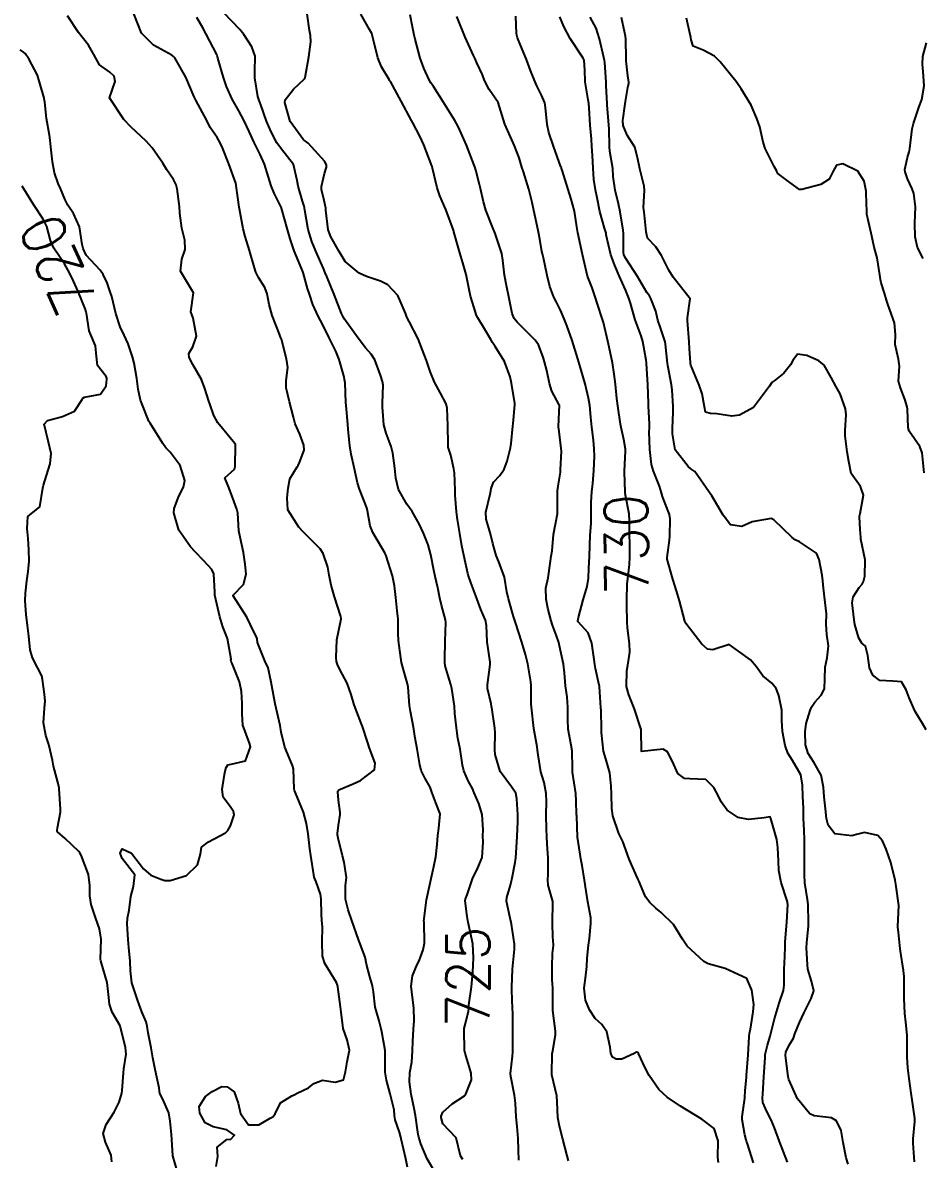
# Model space of a CAD drawing. Header units: metres. Extents: x 298520 to 308411, y 7433745 to 7450750.
# Drawn here: x 305159.4 to 305242.8, y 7437000.4 to 7437105.8 of the extents above; entities that cross this region are included whole.
import ezdxf
from ezdxf.enums import TextEntityAlignment as Align

# ---------------------------------------------------------------- set-up
doc = ezdxf.new("R2010")
doc.units = ezdxf.units.M
doc.header["$LTSCALE"] = 10
for name, color, linetype in [('Cotas', 45, 'Continuous'), ('Curvas de Nivel 1m', 11, 'Continuous'), ('Curvas de Nivel 5m', 15, 'Continuous')]:
    doc.layers.add(name, color=color, linetype=linetype)
doc.styles.add('Style-STANDARD', font='STANDARD.shx')

msp = doc.modelspace()

# ---------------------------------------------------------------- linework, layer by layer
at = {"layer": 'Curvas de Nivel 1m', "flags": 128}
for points, elevation in [([(305177.34, 7436999.75), (305177.47, 7437000.67), (305177.43, 7437001.53), (305178.3, 7437002.24), (305178.67, 7437002.29), (305179.02, 7437002.65), (305178.31, 7437003.14), (305177.06, 7437003.43), (305176.31, 7437003.79), (305175.8, 7437004.7), (305175.74, 7437005.29), (305176.34, 7437006.22), (305176.96, 7437006.68), (305177.85, 7437007.17), (305178.35, 7437007.12), (305179, 7437006.65), (305179.38, 7437005.6), (305179.58, 7437004.65), (305180.31, 7437003.6), (305181.29, 7437003.6), (305182.32, 7437004.21), (305182.57, 7437004.36), (305182.8, 7437004.61), (305183.3, 7437005.63), (305184.34, 7437006.28), (305184.54, 7437006.39), (305184.9, 7437006.58), (305185.89, 7437007.04), (305186.36, 7437007.43), (305187.18, 7437007.74), (305188.36, 7437007.56), (305189.12, 7437007.78), (305189.31, 7437008.53), (305189.47, 7437009.44), (305189.68, 7437010.53), (305189.45, 7437011.49), (305189.1, 7437012.53), (305188.91, 7437014.06), (305188.86, 7437014.54), (305188.61, 7437016.39), (305188.58, 7437016.54), (305188.47, 7437016.8), (305187.4, 7437018.56), (305187.17, 7437019.23), (305187.14, 7437020.56), (305187.17, 7437021.93), (305187.13, 7437022.56), (305187.09, 7437023.1), (305187.05, 7437024.56), (305187, 7437024.99), (305186.58, 7437026.14), (305186.42, 7437026.57), (305186.39, 7437026.77), (305186.09, 7437028.58), (305185.99, 7437029.2), (305185.84, 7437030.58), (305185.71, 7437031.52), (305185.42, 7437032.58), (305184.68, 7437034.39), (305184.59, 7437034.59), (305184.56, 7437034.71), (305184.48, 7437036.59), (305184.39, 7437036.92), (305183.69, 7437038.6), (305183.35, 7437040), (305183.25, 7437040.61), (305182.78, 7437042.61), (305182.47, 7437044.29), (305182.43, 7437044.62), (305182.15, 7437045.95), (305181.85, 7437046.62), (305181.17, 7437048.32), (305181.11, 7437048.64), (305181.06, 7437048.84), (305180.86, 7437049.25), (305180.17, 7437050.65), (305178.9, 7437052.63), (305178.89, 7437052.66), (305178.9, 7437052.69), (305179.86, 7437053.7), (305180.12, 7437054.65), (305180.01, 7437055.57), (305179.85, 7437056.65), (305179.54, 7437058.08), (305179.43, 7437058.66), (305179.34, 7437060.3), (305179.24, 7437060.66), (305179, 7437061.36), (305178.49, 7437062.67), (305178.12, 7437063.58), (305179.04, 7437064.37), (305179.09, 7437064.61), (305179.1, 7437064.66), (305179.12, 7437066.6), (305179.11, 7437066.66), (305179.06, 7437066.74), (305177.49, 7437068.68), (305177.1, 7437069.35), (305176.77, 7437070.34), (305176.65, 7437070.69), (305176.29, 7437071.85), (305175.97, 7437072.7), (305175.15, 7437074.09), (305174.81, 7437074.71), (305174.79, 7437075.09), (305175.17, 7437075.71), (305175.51, 7437076.71), (305175.21, 7437078.37), (305175.06, 7437078.71), (305174.97, 7437078.96), (305175.23, 7437080.71), (305174.02, 7437082.72), (305174.15, 7437083.84), (305174.45, 7437084.72), (305174.41, 7437085.6), (305174.15, 7437086.72), (305173.95, 7437088.1), (305173.92, 7437088.72), (305173.72, 7437090.35), (305173.61, 7437090.73), (305173.36, 7437091.23), (305172.76, 7437092.13), (305172.38, 7437092.74), (305171.39, 7437094.16), (305170.85, 7437094.77), (305169.42, 7437096.09), (305168.76, 7437096.79), (305167.45, 7437098.8), (305167.97, 7437100.29), (305167.88, 7437100.8), (305167.48, 7437101.16), (305166.52, 7437101.85), (305165.98, 7437102.82), (305165.51, 7437103.66), (305164.56, 7437104.84), (305163.54, 7437106.4)], 722), ([(305195.06, 7436999.67), (305194.9, 7437000.46), (305194.46, 7437002.3), (305194.43, 7437002.47), (305194.31, 7437002.92), (305193.91, 7437004.07), (305193.86, 7437004.47), (305193.81, 7437004.99), (305193.44, 7437006.48), (305193.11, 7437007.74), (305192.99, 7437008.48), (305192.99, 7437009.88), (305192.98, 7437010.48), (305192.67, 7437012.23), (305192.62, 7437012.49), (305192.43, 7437013.24), (305192.14, 7437014.2), (305192.07, 7437014.5), (305191.89, 7437015.93), (305191.8, 7437016.5), (305191.52, 7437017.46), (305191.25, 7437018.51), (305191.12, 7437019.13), (305190.62, 7437020.52), (305190.52, 7437020.79), (305189.9, 7437022.53), (305189.57, 7437023.52), (305189.31, 7437024.53), (305189.32, 7437025.79), (305189.39, 7437026.53), (305189.18, 7437027.95), (305189.04, 7437028.54), (305188.63, 7437030.18), (305188.58, 7437030.49), (305188.57, 7437030.54), (305188.56, 7437030.61), (305188.65, 7437031.37), (305188.82, 7437032.38), (305188.82, 7437032.54), (305188.67, 7437033.71), (305188.6, 7437034.46), (305188.61, 7437034.54), (305188.68, 7437034.64), (305190.01, 7437035.21), (305190.69, 7437035.52), (305192, 7437036.5), (305192.07, 7437037.14), (305191.54, 7437038.51), (305191.34, 7437039.11), (305190.88, 7437040.52), (305190.76, 7437040.82), (305190.1, 7437042.53), (305189.83, 7437043.49), (305189.46, 7437044.53), (305188.81, 7437045.74), (305188.56, 7437046.28), (305188.48, 7437046.55), (305188.45, 7437046.92), (305188.52, 7437048.55), (305188.87, 7437050.34), (305188.92, 7437050.5), (305188.92, 7437050.54), (305188.88, 7437050.72), (305188.3, 7437052.55), (305187.98, 7437053.62), (305187.79, 7437054.56), (305187.66, 7437055.29), (305187.24, 7437056.57), (305186.95, 7437057), (305185.36, 7437058.59), (305184.98, 7437058.99), (305183.98, 7437060.6), (305183.89, 7437061.72), (305184.01, 7437062.6), (305184.15, 7437063.48), (305184.84, 7437064.59), (305184.92, 7437064.72), (305185.05, 7437065), (305185.49, 7437066.15), (305185.45, 7437066.59), (305185.08, 7437067.63), (305184.66, 7437068.59), (305184.5, 7437069.19), (305184.13, 7437070.6), (305183.8, 7437071.92), (305183.81, 7437072.6), (305183.96, 7437073.79), (305183.84, 7437074.6), (305183.37, 7437076.42), (305183.3, 7437076.61), (305183.19, 7437076.88), (305182.51, 7437078.62), (305182.24, 7437079.64), (305182.04, 7437080.63), (305181.82, 7437081.21), (305181.25, 7437082.14), (305180.99, 7437082.64), (305180.87, 7437083.04), (305180.42, 7437084.65), (305180.02, 7437085.93), (305179.84, 7437086.65), (305179.5, 7437088.49), (305179.47, 7437088.66), (305179.34, 7437089.56), (305179.19, 7437090.66), (305179.14, 7437090.88), (305178.49, 7437092.67), (305177.91, 7437094.16), (305177.68, 7437094.68), (305177.41, 7437095.11), (305176.77, 7437096.05), (305176.45, 7437096.69), (305175.45, 7437098.58), (305175.37, 7437098.71), (305175.3, 7437098.87), (305174.51, 7437100.72), (305173.49, 7437102.49), (305173.38, 7437102.62), (305173.21, 7437102.73), (305171.51, 7437103.67), (305170.41, 7437104.77), (305169.66, 7437106.66)], 723), ([(305205.36, 7437000.34), (305205.35, 7437001.27), (305205.32, 7437002.34), (305205.21, 7437003.44), (305205.13, 7437004.34), (305205.06, 7437005.62), (305204.97, 7437006.34), (305204.63, 7437008.09), (305204.61, 7437008.35), (305204.78, 7437009.96), (305204.8, 7437010.35), (305204.82, 7437011.94), (305204.82, 7437012.35), (305204.8, 7437013.99), (305204.78, 7437014.35), (305204.72, 7437016.09), (305204.72, 7437016.35), (305204.79, 7437018.04), (305204.81, 7437018.35), (305204.96, 7437019.89), (305204.96, 7437020.35), (305204.68, 7437022.21), (305204.65, 7437022.35), (305204.55, 7437022.77), (305204.22, 7437024.35), (305204.24, 7437024.68), (305204.58, 7437025.81), (305204.7, 7437026.23), (305204.72, 7437026.35), (305205.03, 7437027.92), (305205.09, 7437028.35), (305205.17, 7437029.8), (305205.21, 7437030.34), (305205.28, 7437031.72), (305205.26, 7437032.34), (305205.19, 7437033.83), (305205.08, 7437034.35), (305204.69, 7437034.92), (305203.65, 7437036.36), (305203.17, 7437037.92), (305203.15, 7437038.37), (305203.17, 7437039.95), (305203.15, 7437040.37), (305202.87, 7437042.28), (305202.85, 7437042.37), (305202.79, 7437042.64), (305202.47, 7437044.04), (305202.45, 7437044.38), (305202.71, 7437046.26), (305202.72, 7437046.37), (305202.7, 7437046.5), (305202.44, 7437048.38), (305202.37, 7437049.88), (305202.27, 7437050.38), (305201.86, 7437051.37), (305201.47, 7437052.39), (305200.91, 7437053.86), (305200.72, 7437054.4), (305200.64, 7437054.69), (305200.27, 7437056.41), (305200.09, 7437057.28), (305199.89, 7437058.41), (305199.69, 7437059.71), (305199.59, 7437060.41), (305199.46, 7437061.96), (305199.46, 7437062.42), (305199.4, 7437064.05), (305199.36, 7437064.42), (305199.06, 7437065.68), (305198.88, 7437066.24), (305198.83, 7437066.42), (305198.82, 7437066.67), (305198.8, 7437068.42), (305198.73, 7437070.04), (305198.62, 7437070.43), (305198.1, 7437071.41), (305197.54, 7437072.44), (305197.15, 7437073.44), (305196.81, 7437074.45), (305196.61, 7437075.01), (305196.03, 7437076.46), (305195.21, 7437078.05), (305194.99, 7437078.47), (305194.87, 7437078.82), (305194.16, 7437080.48), (305193.24, 7437081.45), (305192.54, 7437081.79), (305191.25, 7437082.22), (305190.59, 7437082.53), (305189.27, 7437083.63), (305188.71, 7437084.55), (305187.94, 7437085.91), (305187.69, 7437086.56), (305187.5, 7437088.39), (305187.49, 7437088.56), (305187.34, 7437089.26), (305187.09, 7437090.3), (305187.08, 7437090.56), (305187.37, 7437091.79), (305187.55, 7437092.38), (305187.55, 7437092.56), (305187.38, 7437092.9), (305185.84, 7437094.58), (305185.59, 7437094.77), (305185.41, 7437094.91), (305184.18, 7437096.6), (305183.68, 7437098.37), (305183.72, 7437098.61), (305184.48, 7437099.59), (305185.47, 7437100.53), (305185.53, 7437100.59), (305185.58, 7437100.69), (305185.9, 7437102.58), (305186.11, 7437103.98), (305186.07, 7437104.58), (305185.98, 7437105.04), (305185.77, 7437106.59)], 726), ([(305209.97, 7437000.28), (305209.84, 7437000.72), (305209.43, 7437002.29), (305209.12, 7437003.48), (305208.98, 7437004.29), (305208.93, 7437005.71), (305208.88, 7437006.29), (305208.43, 7437008.24), (305208.42, 7437008.3), (305208.47, 7437010.22), (305208.48, 7437010.3), (305208.75, 7437011.96), (305208.76, 7437012.3), (305208.53, 7437014.21), (305208.53, 7437014.3), (305208.52, 7437016.24), (305208.52, 7437016.3), (305208.47, 7437017.03), (305208.44, 7437018.3), (305208.5, 7437019.47), (305208.57, 7437020.24), (305208.58, 7437020.3), (305208.52, 7437021.03), (305208.48, 7437022.3), (305208.52, 7437024.25), (305208.51, 7437024.3), (305208.09, 7437025.81), (305208.06, 7437026.31), (305208.09, 7437026.81), (305208.09, 7437028.31), (305207.98, 7437029.66), (305207.95, 7437030.31), (305207.92, 7437031.03), (305207.9, 7437032.31), (305207.93, 7437033.57), (305207.91, 7437034.31), (305207.7, 7437035.32), (305207.42, 7437036.32), (305207.15, 7437037.9), (305207.11, 7437038.32), (305207.06, 7437038.65), (305206.75, 7437040.33), (305206.53, 7437042.33), (305206.52, 7437042.59), (305206.5, 7437044.33), (305206.47, 7437044.67), (305206.19, 7437046.34), (305205.99, 7437047.19), (305205.65, 7437048.34), (305205.06, 7437050.16), (305205, 7437050.35), (305204.88, 7437050.73), (305204.4, 7437052.35), (305204.27, 7437052.99), (305204.03, 7437054.36), (305203.51, 7437055.79), (305203.28, 7437056.37), (305202.96, 7437057.5), (305202.74, 7437058.37), (305202.35, 7437059.74), (305202.32, 7437060.38), (305202.71, 7437062.07), (305202.77, 7437062.37), (305202.81, 7437062.58), (305203.03, 7437063.18), (305203.61, 7437063.79), (305204.01, 7437064.36), (305204.29, 7437065.12), (305204.61, 7437066.35), (305204.66, 7437066.76), (305204.8, 7437068.35), (305204.83, 7437068.62), (305205, 7437070.35), (305204.99, 7437070.47), (305204.68, 7437072.35), (305204.56, 7437072.94), (305204.04, 7437074.36), (305203.18, 7437075.75), (305202.92, 7437076.11), (305202.78, 7437076.38), (305202.2, 7437077.39), (305201.56, 7437078.39), (305201.45, 7437078.63), (305201.22, 7437079.33), (305200.88, 7437080.4), (305200.79, 7437080.86), (305200.5, 7437082.41), (305200.18, 7437083.5), (305199.89, 7437084.41), (305199.36, 7437086.37), (305199.34, 7437086.42), (305199.3, 7437086.52), (305198.61, 7437088.43), (305198.06, 7437089.72), (305197.8, 7437090.44), (305197.37, 7437092.27), (305197.34, 7437092.41), (305197.33, 7437092.44), (305197.31, 7437092.5), (305196.58, 7437094.45), (305196.21, 7437095.25), (305195.54, 7437096.47), (305195.43, 7437096.69), (305194.48, 7437098.48), (305193.47, 7437100.29), (305193.39, 7437100.41), (305193.35, 7437100.49), (305192.65, 7437101.67), (305192.29, 7437102.51), (305191.9, 7437104.14), (305191.82, 7437104.52), (305191.76, 7437104.75), (305191.53, 7437105.11), (305190.73, 7437106.53)], 727), ([(305223.86, 7437000.12), (305223.81, 7437000.59), (305223.83, 7437002.12), (305223.47, 7437003.28), (305222.32, 7437004.14), (305220.33, 7437005.32), (305219.1, 7437006.17), (305218.35, 7437006.89), (305217.45, 7437008.19), (305217.07, 7437008.89), (305216.46, 7437010.21), (305216.39, 7437010.3), (305216.27, 7437010.33), (305216.04, 7437010.21), (305214.91, 7437009.7), (305214.39, 7437009.69), (305214.04, 7437009.89), (305213.89, 7437010.24), (305213.83, 7437010.81), (305213.52, 7437012.24), (305213.07, 7437012.89), (305212.43, 7437013.46), (305211.9, 7437014.27), (305211.55, 7437015.17), (305211.42, 7437016.27), (305211.55, 7437017.19), (305211.68, 7437018.27), (305211.71, 7437019.06), (305211.82, 7437020.27), (305211.91, 7437020.88), (305212.05, 7437022.26), (305212.03, 7437022.79), (305211.76, 7437024.27), (305211.59, 7437025.25), (305211.45, 7437026.27), (305211.24, 7437027.64), (305211.12, 7437028.27), (305211.04, 7437028.69), (305210.79, 7437030.28), (305210.73, 7437032.21), (305210.73, 7437032.28), (305210.72, 7437032.34), (305210.68, 7437033.62), (305210.65, 7437034.28), (305210.65, 7437034.32), (305210.35, 7437036.28), (305210.33, 7437036.66), (305210.3, 7437038.28), (305210.22, 7437038.8), (305209.95, 7437040.29), (305209.9, 7437041.15), (305209.9, 7437042.29), (305209.83, 7437043.26), (305209.7, 7437044.29), (305209.6, 7437045.5), (305209.51, 7437046.29), (305209.14, 7437048), (305209.06, 7437048.3), (305208.86, 7437048.92), (305208.48, 7437049.91), (305208.35, 7437050.31), (305208.06, 7437051.49), (305207.89, 7437052.32), (305207.88, 7437053.34), (305208.1, 7437054.31), (305208.26, 7437055.64), (305208.37, 7437056.31), (305208.45, 7437056.81), (305208.59, 7437058.31), (305208.94, 7437060.25), (305208.95, 7437060.3), (305208.94, 7437062.23), (305208.94, 7437062.3), (305208.95, 7437062.36), (305209.02, 7437062.79), (305209.22, 7437064.11), (305209.24, 7437064.3), (305209.31, 7437066.04), (305209.3, 7437066.3), (305209.09, 7437067.86), (305209.05, 7437068.3), (305209.11, 7437069.68), (305209.14, 7437070.27), (305209.14, 7437070.3), (305209.11, 7437070.35), (305208.43, 7437071.61), (305208.22, 7437072.31), (305207.95, 7437073.52), (305207.75, 7437074.32), (305207.61, 7437074.77), (305207.18, 7437075.89), (305206.88, 7437076.33), (305205.21, 7437078.01), (305204.94, 7437078.35), (305204.76, 7437078.81), (305204.43, 7437080.36), (305204.22, 7437081.39), (305204.03, 7437082.36), (305203.88, 7437083.76), (305203.79, 7437084.36), (305203.3, 7437085.86), (305203.16, 7437086.23), (305203.11, 7437086.37), (305202.95, 7437086.73), (305202.3, 7437088.39), (305202.09, 7437089.14), (305201.81, 7437090.39), (305201.72, 7437090.76), (305201.37, 7437092.08), (305201.28, 7437092.4), (305201.24, 7437092.54), (305200.51, 7437094.41), (305199.77, 7437096.06), (305199.58, 7437096.42), (305199.43, 7437096.69), (305198.36, 7437098.43), (305197.47, 7437099.83), (305197.21, 7437100.18), (305197.05, 7437100.45), (305196.57, 7437101.54), (305196.23, 7437102.46), (305195.76, 7437104.23), (305195.7, 7437104.47), (305195.67, 7437104.61), (305195.53, 7437105.36), (305195.31, 7437106.47)], 728), ([(305227.11, 7437000.08), (305226.55, 7437001.83), (305226.45, 7437002.09), (305226.42, 7437002.2), (305226.31, 7437002.69), (305226.07, 7437004.09), (305226.06, 7437004.36), (305226.29, 7437006.09), (305226.3, 7437006.14), (305226.35, 7437006.76), (305226.45, 7437008.01), (305226.46, 7437008.09), (305226.46, 7437008.17), (305226.6, 7437010.09), (305226.71, 7437011.8), (305226.75, 7437012.09), (305226.82, 7437012.48), (305227.07, 7437014.08), (305227.13, 7437014.76), (305226.95, 7437016.08), (305226.48, 7437017.17), (305224.49, 7437018.11), (305222.9, 7437018.53), (305222.5, 7437018.74), (305220.95, 7437020.16), (305220.52, 7437020.8), (305219.71, 7437022.17), (305218.55, 7437023.3), (305218.05, 7437023.68), (305217.51, 7437024.2), (305217.11, 7437024.75), (305216.58, 7437026), (305216.52, 7437026.15), (305216.49, 7437026.21), (305216.39, 7437026.4), (305215.59, 7437028.22), (305215, 7437029.86), (305214.82, 7437030.23), (305214.64, 7437030.61), (305214.08, 7437032.24), (305213.99, 7437032.92), (305213.96, 7437034.24), (305213.93, 7437035), (305213.8, 7437036.24), (305213.43, 7437037.54), (305213.22, 7437038.25), (305213.03, 7437039.96), (305213.04, 7437040.25), (305212.98, 7437042.04), (305212.97, 7437042.25), (305212.83, 7437044.22), (305212.83, 7437044.25), (305212.8, 7437044.36), (305212.47, 7437045.9), (305212.42, 7437046.26), (305212.35, 7437046.74), (305212.13, 7437048.26), (305211.8, 7437049.2), (305210.87, 7437050.22), (305210.83, 7437050.28), (305210.83, 7437050.33), (305210.88, 7437050.62), (305211.33, 7437052.27), (305211.69, 7437053.49), (305211.81, 7437054.27), (305211.85, 7437055.19), (305211.91, 7437056.27), (305211.93, 7437057.3), (305211.97, 7437058.27), (305212.07, 7437059.35), (305212.07, 7437060.26), (305212.06, 7437061.32), (305212.14, 7437062.26), (305212.22, 7437063.06), (305212.31, 7437064.26), (305212.38, 7437065.58), (305212.36, 7437066.26), (305212.28, 7437067.06), (305212.12, 7437068.26), (305212.03, 7437069.19), (305211.93, 7437070.27), (305211.82, 7437070.97), (305211.5, 7437072.27), (305211.15, 7437073.56), (305210.94, 7437074.28), (305210.84, 7437074.61), (305210.32, 7437076.29), (305209.82, 7437077.68), (305209.57, 7437078.3), (305209.22, 7437079.1), (305208.82, 7437079.9), (305208.6, 7437080.31), (305208.23, 7437081.3), (305207.99, 7437082.32), (305207.65, 7437083.95), (305207.56, 7437084.33), (305207.51, 7437084.55), (305207.3, 7437085.7), (305207.18, 7437086.33), (305207.15, 7437086.49), (305206.75, 7437088.34), (305206.59, 7437089.09), (305206.28, 7437090.34), (305205.79, 7437091.92), (305205.66, 7437092.35), (305205.39, 7437093.24), (305204.98, 7437094.35), (305204.6, 7437095.17), (305204.08, 7437096.36), (305203.45, 7437098.37), (305202.63, 7437099.55), (305202.2, 7437100.39), (305201.99, 7437100.91), (305201.49, 7437102.04), (305201.33, 7437102.4), (305201.18, 7437102.72), (305200.41, 7437104.41), (305199.63, 7437106.33)], 729), ([(305235.87, 7436999.97), (305235.69, 7437000.56), (305235.43, 7437001.98), (305235.22, 7437003.08), (305234.81, 7437003.99), (305234.33, 7437004.25), (305232.74, 7437004.43), (305232.33, 7437004.61), (305231.19, 7437006.03), (305230.37, 7437007.81), (305230.33, 7437008.04), (305230.32, 7437008.09), (305230.06, 7437010.04), (305230.1, 7437010.34), (305230.41, 7437011), (305230.81, 7437011.64), (305230.95, 7437012.03), (305231.36, 7437013.1), (305231.81, 7437014.03), (305232.02, 7437014.45), (305232.46, 7437015.3), (305232.7, 7437016.02), (305232.48, 7437016.93), (305232.15, 7437018.02), (305232.1, 7437018.42), (305232.03, 7437020.02), (305232.05, 7437020.5), (305232.2, 7437022.02), (305232.21, 7437022.36), (305232.16, 7437024.02), (305232.1, 7437024.49), (305231.87, 7437026.03), (305231.83, 7437026.79), (305231.82, 7437028.03), (305231.82, 7437028.83), (305231.82, 7437030.03), (305231.79, 7437030.88), (305231.75, 7437032.03), (305231.74, 7437032.95), (305231.68, 7437034.03), (305231.64, 7437035.09), (305231.49, 7437036.03), (305230.72, 7437037.37), (305230.28, 7437038.04), (305230.03, 7437038.75), (305229.81, 7437040.05), (305229.73, 7437041.09), (305229.72, 7437042.05), (305229.45, 7437043.4), (305229.22, 7437044.06), (305228.81, 7437044.53), (305227.97, 7437045.23), (305227.37, 7437046.08), (305226.83, 7437046.71), (305224.85, 7437048.11), (305223.34, 7437047.64), (305222.85, 7437047.68), (305222.31, 7437048.14), (305221.69, 7437048.97), (305220.87, 7437050.04), (305220.8, 7437050.16), (305220.76, 7437050.28), (305220.25, 7437052.17), (305219.97, 7437053.11), (305219.63, 7437054.17), (305219.1, 7437056.02), (305219.1, 7437056.18), (305219.34, 7437057.8), (305219.36, 7437058.18), (305219.39, 7437059.77), (305219.33, 7437060.18), (305219, 7437061.04), (305218.68, 7437061.85), (305218.58, 7437062.19), (305218.4, 7437062.81), (305217.85, 7437064.2), (305217.67, 7437064.82), (305217.5, 7437066.2), (305217.45, 7437067.85), (305217.47, 7437068.2), (305217.48, 7437068.59), (305217.38, 7437070.21), (305217.37, 7437070.46), (305217.32, 7437072.21), (305217.21, 7437074.16), (305217.2, 7437074.21), (305217.2, 7437074.24), (305217.17, 7437074.48), (305216.84, 7437076.21), (305216.69, 7437076.72), (305216.15, 7437078.22), (305215.7, 7437079.75), (305215.56, 7437080.23), (305215.24, 7437080.99), (305214.7, 7437082.24), (305214.26, 7437083.25), (305213.88, 7437084.24), (305213.47, 7437086.08), (305213.45, 7437086.25), (305213.31, 7437086.72), (305212.86, 7437088.26), (305212.61, 7437089.52), (305212.47, 7437090.26), (305212.32, 7437091.23), (305212.26, 7437092.27), (305212.2, 7437093.46), (305212.13, 7437094.27), (305212.09, 7437094.95), (305211.99, 7437096.27), (305211.87, 7437097.85), (305211.84, 7437098.27), (305211.8, 7437098.62), (305211.52, 7437100.28), (305211.51, 7437100.32), (305211.48, 7437101.36), (305211.41, 7437102.28), (305211.32, 7437102.46), (305210.12, 7437104.29), (305209.53, 7437105.41), (305209.16, 7437106.3)], 731), ([(305197.4, 7436999.57), (305196.89, 7437000.44), (305196.29, 7437001.85), (305196.1, 7437002.45), (305196.04, 7437002.71), (305195.79, 7437004.46), (305195.66, 7437005.13), (305195.4, 7437006.46), (305195.24, 7437007.58), (305195.27, 7437008.46), (305195.44, 7437009.4), (305195.53, 7437010.46), (305195.55, 7437011.32), (305195.62, 7437012.46), (305195.66, 7437013.23), (305195.64, 7437014.46), (305195.51, 7437015.4), (305195.39, 7437016.46), (305195.51, 7437017.43), (305195.96, 7437018.46), (305196.14, 7437018.81), (305196.51, 7437019.84), (305196.62, 7437020.45), (305196.6, 7437022.39), (305196.59, 7437022.45), (305196.58, 7437022.49), (305196.8, 7437024.45), (305196.86, 7437024.74), (305197.25, 7437026.44), (305197.49, 7437027.54), (305197.67, 7437028.43), (305197.79, 7437029.6), (305197.85, 7437030.43), (305197.96, 7437031.11), (305198.07, 7437032.43), (305197.67, 7437033.44), (305197.3, 7437034.44), (305197.14, 7437034.89), (305196.7, 7437035.71), (305196.33, 7437036.45), (305196.2, 7437036.96), (305195.96, 7437038.46), (305195.76, 7437039.44), (305195.6, 7437040.46), (305195.34, 7437041.9), (305195.24, 7437042.47), (305195.1, 7437044.17), (305195.04, 7437044.47), (305194.81, 7437045.33), (305194.51, 7437046.47), (305194.42, 7437046.89), (305194.21, 7437048.48), (305194.2, 7437049.14), (305194.18, 7437050.48), (305194.11, 7437051.25), (305193.96, 7437052.48), (305193.84, 7437053.55), (305193.66, 7437054.48), (305193.08, 7437056.35), (305193.02, 7437056.49), (305192.94, 7437056.63), (305191.84, 7437058.51), (305191.6, 7437059.13), (305191.34, 7437060.51), (305191.27, 7437060.79), (305191, 7437061.5), (305190.62, 7437062.52), (305190.43, 7437063.11), (305190.11, 7437064.53), (305189.84, 7437065.75), (305189.7, 7437066.53), (305189.56, 7437068.06), (305189.51, 7437068.54), (305189.36, 7437070.29), (305189.35, 7437070.54), (305189.28, 7437072.39), (305189.26, 7437072.54), (305189.14, 7437073.02), (305188.71, 7437074.54), (305188.41, 7437075.31), (305187.81, 7437076.55), (305187.2, 7437077.75), (305186.77, 7437078.57), (305186.29, 7437079.64), (305185.97, 7437080.58), (305185.79, 7437081.13), (305185.38, 7437082.59), (305185.26, 7437082.92), (305184.56, 7437084.6), (305184.19, 7437085.71), (305183.92, 7437086.6), (305183.39, 7437088.55), (305183.37, 7437088.61), (305183.33, 7437088.71), (305182.69, 7437089.97), (305182.43, 7437090.62), (305182.18, 7437091.45), (305181.79, 7437092.63), (305181.39, 7437093.53), (305180.84, 7437094.65), (305180.38, 7437095.68), (305179.93, 7437096.65), (305179.44, 7437097.58), (305178.82, 7437098.67), (305178.29, 7437099.85), (305178, 7437100.67), (305177.49, 7437102.46), (305177.45, 7437102.63), (305177.43, 7437102.68), (305177.38, 7437102.8), (305176.4, 7437104.7), (305176.09, 7437105.27), (305175.54, 7437106.23)], 724), ([(305242.01, 7437000.17), (305241.91, 7437001.9), (305241.91, 7437002.3), (305242.06, 7437003.9), (305242.05, 7437004.18), (305241.81, 7437005.91), (305241.73, 7437006.53), (305241.53, 7437007.91), (305241.4, 7437008.89), (305241.33, 7437009.91), (305241.33, 7437010.99), (305241.33, 7437011.91), (305241.21, 7437013.13), (305241.12, 7437013.91), (305241.07, 7437015.3), (305241.08, 7437015.91), (305241.06, 7437017.34), (305241.01, 7437017.91), (305240.74, 7437019.69), (305240.71, 7437019.92), (305240.54, 7437021.45), (305240.48, 7437021.92), (305240.48, 7437021.98), (305240.56, 7437023.92), (305240.29, 7437025.92), (305240.23, 7437026.28), (305239.83, 7437027.93), (305239.4, 7437029.16), (305239.07, 7437029.94), (305238.64, 7437030.43), (305237.38, 7437030.69), (305236.64, 7437030.51), (305236.21, 7437030.4), (305234.64, 7437030.59), (305234.02, 7437031.37), (305233.86, 7437032), (305233.77, 7437032.9), (305233.65, 7437034.01), (305233.59, 7437034.9), (305233.38, 7437036.01), (305232.72, 7437037.16), (305232.17, 7437038.03), (305231.94, 7437038.83), (305231.89, 7437040.03), (305231.99, 7437040.79), (305232.37, 7437042.02), (305232.48, 7437042.32), (305232.78, 7437042.77), (305233.39, 7437043.42), (305233.68, 7437044.01), (305233.73, 7437044.93), (305233.75, 7437046.01), (305233.94, 7437046.9), (305234.07, 7437048), (305233.91, 7437049.05), (305233.85, 7437050.01), (305233.86, 7437050.98), (305233.75, 7437052.01), (305233.58, 7437053.34), (305233.53, 7437054.01), (305233.46, 7437054.54), (305233.18, 7437056.01), (305232.95, 7437056.6), (305231.37, 7437057.63), (305230.97, 7437057.83), (305230.7, 7437058.04), (305228.99, 7437059.67), (305228.73, 7437059.8), (305226.99, 7437059.48), (305226.02, 7437059.06), (305224.98, 7437059.2), (305224.29, 7437060.12), (305223.25, 7437061.89), (305223.09, 7437062.13), (305223.01, 7437062.24), (305221.66, 7437064.15), (305221.31, 7437064.42), (305221.05, 7437064.61), (305219.84, 7437066.17), (305219.6, 7437067.66), (305219.61, 7437068.17), (305219.65, 7437069.63), (305219.67, 7437070.17), (305219.56, 7437071.74), (305219.5, 7437072.18), (305219.16, 7437073.99), (305219.13, 7437074.18), (305218.95, 7437075.96), (305218.91, 7437076.18), (305218.48, 7437077.47), (305218.26, 7437078.19), (305218.05, 7437079.03), (305217.61, 7437080.2), (305217.46, 7437080.43), (305217.24, 7437080.76), (305216.37, 7437082.22), (305215.28, 7437083.9), (305215.1, 7437084.23), (305215.05, 7437084.46), (305215.05, 7437086.23), (305215.02, 7437086.52), (305214.76, 7437088.24), (305214.61, 7437088.97), (305214.28, 7437090.24), (305214.11, 7437091.49), (305214.08, 7437092.24), (305213.8, 7437093.84), (305213.76, 7437094.25), (305213.75, 7437095.92), (305213.72, 7437096.25), (305213.55, 7437098.15), (305213.54, 7437098.25), (305213.47, 7437099.93), (305213.46, 7437100.23), (305213.45, 7437100.25), (305213.32, 7437102.08), (305213.29, 7437102.25), (305213.23, 7437102.52), (305212.83, 7437104.26), (305212.52, 7437105.25), (305211.98, 7437106.27)], 732), ([(305243.1, 7437040.23), (305242.76, 7437040.79), (305242.09, 7437041.91), (305241.52, 7437043.18), (305241.25, 7437043.92), (305240.81, 7437044.65), (305240.02, 7437044.72), (305238.81, 7437044.79), (305238.15, 7437045.28), (305237.87, 7437045.95), (305237.69, 7437047.11), (305237.48, 7437047.96), (305237.15, 7437048.26), (305236.86, 7437048.7), (305236.51, 7437049.97), (305236.44, 7437050.41), (305236.26, 7437051.98), (305236.35, 7437052.53), (305236.91, 7437053.42), (305237.17, 7437053.71), (305237.31, 7437053.96), (305237.41, 7437054.45), (305237.44, 7437055.96), (305237.06, 7437057.88), (305237.04, 7437057.97), (305237.04, 7437058.04), (305236.98, 7437058.78), (305236.93, 7437059.97), (305236.93, 7437060.03), (305237, 7437060.26), (305237.3, 7437061.97), (305237.03, 7437062.78), (305236.17, 7437063.98), (305235.94, 7437065.09), (305235.78, 7437065.98), (305235.6, 7437067.47), (305235.61, 7437067.98), (305235.69, 7437069.4), (305235.64, 7437069.98), (305235.13, 7437071.37), (305234.77, 7437071.99), (305234.29, 7437072.86), (305233.64, 7437074.01), (305233.17, 7437074.41), (305232.06, 7437074.91), (305231.17, 7437075.04), (305230.76, 7437074.45), (305230.54, 7437074.05), (305229.93, 7437073.27), (305229.14, 7437072.65), (305228.8, 7437072.4), (305228.58, 7437072.07), (305227.11, 7437070.09), (305225.82, 7437069.39), (305225.1, 7437069.3), (305223.72, 7437069.51), (305223.11, 7437069.54), (305222.65, 7437069.67), (305222.56, 7437070.14), (305222.34, 7437071.36), (305222.06, 7437072.15), (305221.3, 7437074.02), (305221.26, 7437074.16), (305221.27, 7437074.26), (305221.18, 7437075.52), (305221.15, 7437076.16), (305221.15, 7437076.19), (305220.99, 7437078.16), (305220.99, 7437078.39), (305221.23, 7437080.16), (305219.66, 7437082.18), (305219.26, 7437082.81), (305218.58, 7437084.19), (305218.06, 7437084.97), (305217.3, 7437085.77), (305217.18, 7437086.21), (305217.16, 7437086.36), (305216.99, 7437088.21), (305216.93, 7437088.62), (305217, 7437090.21), (305216.97, 7437090.6), (305216.57, 7437092.22), (305216.36, 7437093.25), (305216.1, 7437094.22), (305215.41, 7437095.33), (305215.03, 7437096.23), (305214.99, 7437096.68), (305215.21, 7437098.23), (305215.24, 7437098.44), (305215.47, 7437099.76), (305215.55, 7437100.15), (305215.55, 7437100.23), (305215.48, 7437100.84), (305215.32, 7437102.23), (305215.31, 7437102.42), (305215.28, 7437104.23), (305215.25, 7437104.51), (305214.87, 7437106.24)], 733), ([(305242.91, 7437064.03), (305242.73, 7437065.9), (305242.51, 7437066.47), (305241.53, 7437067.91), (305241.43, 7437068.25), (305241.37, 7437069.92), (305241.34, 7437070.14), (305241.12, 7437070.86), (305240.74, 7437071.92), (305240.54, 7437072.53), (305240.62, 7437073.93), (305240.53, 7437074.57), (305240.22, 7437075.93), (305240.26, 7437076.87), (305240.17, 7437077.93), (305239.59, 7437079.58), (305239.46, 7437079.94), (305239.24, 7437080.69), (305238.93, 7437081.63), (305238.86, 7437081.95), (305238.82, 7437082.39), (305238.55, 7437083.95), (305238.3, 7437084.96), (305238.08, 7437085.96), (305237.69, 7437087.61), (305237.62, 7437087.97), (305237.61, 7437088.24), (305237.55, 7437089.97), (305237.54, 7437090.15), (305237.36, 7437091.07), (305236.77, 7437091.98), (305235.38, 7437092.67), (305234.81, 7437092.56), (305234.49, 7437092), (305234.12, 7437091.25), (305233.36, 7437090.77), (305231.6, 7437090.28), (305231.36, 7437090.3), (305230.48, 7437090.93), (305229.37, 7437091.79), (305229.28, 7437091.97), (305229.23, 7437092.06), (305229.02, 7437092.42), (305228.2, 7437094.08), (305228.01, 7437094.68), (305227.69, 7437096.09), (305227.43, 7437096.88), (305226.89, 7437098.1), (305225.96, 7437099.61), (305225.64, 7437100.11), (305225.48, 7437100.34), (305224.03, 7437102.12), (305223.5, 7437102.65), (305222.44, 7437103.21), (305221.51, 7437103.59), (305221.34, 7437104.16), (305221.3, 7437104.38), (305220.91, 7437106.17)], 734), ([(305173.73, 7436999.24), (305173.32, 7437000.72), (305173.25, 7437001.76), (305173.19, 7437002.72), (305173.08, 7437003.96), (305172.93, 7437004.72), (305172.34, 7437006.06), (305172.12, 7437006.51), (305172.08, 7437006.73), (305172.04, 7437007.04), (305171.69, 7437008.74), (305171.47, 7437009.83), (305171.29, 7437010.75), (305171.04, 7437012.13), (305170.94, 7437012.75), (305170.83, 7437013.16), (305170.44, 7437014.09), (305170.18, 7437014.76), (305170.03, 7437015.18), (305169.52, 7437016.77), (305169.38, 7437017.87), (305169.36, 7437018.77), (305169.24, 7437020.04), (305169.18, 7437020.77), (305169.08, 7437022.22), (305169.12, 7437022.77), (305169.27, 7437023.49), (305169.42, 7437024.77), (305169.66, 7437025.68), (305169.78, 7437026.77), (305168.61, 7437028.28), (305168.42, 7437028.78), (305168.62, 7437029.2), (305169.48, 7437028.77), (305170.59, 7437027.32), (305171.28, 7437026.75), (305172.21, 7437026.37), (305172.58, 7437026.26), (305173.06, 7437026.25), (305174.58, 7437026.71), (305175.61, 7437027.69), (305175.88, 7437028.7), (305175.98, 7437029.33), (305176.62, 7437029.83), (305178.18, 7437030.67), (305178.41, 7437030.89), (305178.64, 7437031.33), (305178.98, 7437032.33), (305178.92, 7437032.66), (305178.67, 7437033.03), (305177.97, 7437033.96), (305177.89, 7437034.67), (305178.1, 7437036.07), (305178.21, 7437036.67), (305178.41, 7437036.97), (305178.71, 7437037.03), (305180.03, 7437037.33), (305180.5, 7437038.64), (305180.4, 7437038.98), (305179.79, 7437040.65), (305179.72, 7437041.7), (305179.75, 7437042.65), (305179.68, 7437043.76), (305179.49, 7437044.65), (305178.82, 7437046.36), (305178.72, 7437046.56), (305178.7, 7437046.66), (305178.71, 7437046.78), (305178.39, 7437048.67), (305177.94, 7437049.75), (305177.66, 7437050.68), (305177.29, 7437052.29), (305177.21, 7437052.69), (305177.2, 7437052.98), (305177.1, 7437054.68), (305176.93, 7437055.07), (305176.15, 7437055.91), (305175.39, 7437056.7), (305174.95, 7437057.17), (305173.87, 7437058.72), (305173.4, 7437060.32), (305173.43, 7437060.73), (305173.86, 7437061.88), (305174.31, 7437062.72), (305174.42, 7437063.33), (305173.99, 7437064.72), (305173.06, 7437065.95), (305172.66, 7437066.34), (305172.4, 7437066.74), (305171.2, 7437068.64), (305171.13, 7437068.76), (305171.12, 7437068.78), (305171.09, 7437068.83), (305170.32, 7437070.77), (305170.11, 7437071.78), (305169.98, 7437072.77), (305169.72, 7437074.21), (305169.59, 7437074.78), (305169.18, 7437076), (305168.81, 7437076.78), (305168.42, 7437077.56), (305168.02, 7437078.79), (305167.65, 7437080.38), (305167.51, 7437080.8), (305167.24, 7437081.63), (305166.87, 7437082.43), (305166.57, 7437082.81), (305165.27, 7437084.22), (305165.01, 7437084.83), (305164.91, 7437085.21), (305164.67, 7437086.84), (305164.1, 7437088.06), (305163.58, 7437088.85), (305163.34, 7437089.33), (305162.9, 7437090.4), (305162.69, 7437090.86), (305162.34, 7437091.85), (305162.16, 7437092.87), (305162.02, 7437094.24), (305161.96, 7437094.87), (305161.88, 7437095.34), (305161.6, 7437096.88), (305161.45, 7437098.39), (305161.37, 7437098.88), (305161.34, 7437098.99), (305160.76, 7437100.89), (305159.98, 7437102.41), (305159.62, 7437102.9), (305159.49, 7437103.03), (305159.16, 7437103.24)], 721)]:
    msp.add_lwpolyline(points, dxfattribs=dict(at, elevation=elevation))
at = {"layer": 'Curvas de Nivel 5m', "flags": 128}
for points, elevation in [([(305200.18, 7437000.4), (305199.95, 7437000.73), (305199.57, 7437002.41), (305198.32, 7437003.7), (305198.17, 7437004.27), (305198.18, 7437004.42), (305198.33, 7437004.79), (305199.2, 7437005.54), (305200.34, 7437006.3), (305200.4, 7437006.34), (305200.44, 7437006.4), (305200.99, 7437007.77), (305200.95, 7437008.39), (305200.39, 7437010.25), (305200.35, 7437010.4), (305200.34, 7437010.46), (305200.29, 7437012.4), (305200.31, 7437012.52), (305200.43, 7437013.01), (305200.69, 7437014.15), (305200.72, 7437014.4), (305200.74, 7437014.69), (305200.98, 7437016.39), (305201.1, 7437017.77), (305201.14, 7437018.39), (305201.18, 7437019.07), (305201.11, 7437020.39), (305200.7, 7437022.24), (305200.66, 7437022.4), (305200.64, 7437022.5), (305200.55, 7437023.14), (305200.4, 7437024.4), (305200.43, 7437024.54), (305200.57, 7437024.92), (305201.09, 7437026.39), (305201.56, 7437027.43), (305201.96, 7437028.38), (305202.06, 7437029.81), (305202.04, 7437030.38), (305202.06, 7437030.96), (305201.98, 7437032.38), (305201.67, 7437033.38), (305201.24, 7437034.39), (305201.06, 7437034.77), (305200.69, 7437035.44), (305200.27, 7437036.4), (305200.16, 7437036.95), (305199.93, 7437038.41), (305199.73, 7437039.43), (305199.58, 7437040.41), (305199.45, 7437041.74), (305199.4, 7437042.41), (305199.16, 7437044.05), (305199.07, 7437044.42), (305198.81, 7437045.23), (305198.54, 7437046.14), (305198.5, 7437046.42), (305198.51, 7437046.74), (305198.55, 7437048.42), (305198.61, 7437050.16), (305198.58, 7437050.42), (305198.21, 7437051.76), (305198.06, 7437052.43), (305197.87, 7437053.39), (305197.61, 7437054.44), (305197.49, 7437055), (305197.21, 7437056.45), (305196.96, 7437057.36), (305196.53, 7437058.45), (305196.14, 7437059.3), (305195.5, 7437060.46), (305195, 7437061.14), (305194.23, 7437062.48), (305193.96, 7437063.55), (305193.88, 7437064.48), (305193.69, 7437065.85), (305193.54, 7437066.49), (305193.08, 7437067.72), (305192.86, 7437068.49), (305192.74, 7437070.13), (305192.74, 7437070.5), (305192.79, 7437072.16), (305192.74, 7437072.5), (305192.54, 7437073.1), (305192.04, 7437074.51), (305191.68, 7437075.02), (305191.17, 7437075.61), (305190.49, 7437076.53), (305189.21, 7437078.28), (305189.06, 7437078.54), (305188.94, 7437078.81), (305188.26, 7437080.55), (305187.57, 7437082.24), (305187.44, 7437082.56), (305187.26, 7437082.98), (305186.57, 7437084.57), (305186.19, 7437085.47), (305185.85, 7437086.58), (305185.55, 7437088.37), (305185.52, 7437088.59), (305185.49, 7437088.74), (305185.34, 7437089.21), (305184.91, 7437090.59), (305184.82, 7437091.13), (305184.5, 7437092.6), (305183.39, 7437094.04), (305182.95, 7437094.62), (305182.41, 7437095.63), (305181.98, 7437096.63), (305181.45, 7437098.14), (305181.27, 7437098.64), (305181.19, 7437098.91), (305180.91, 7437100.65), (305180.9, 7437101.23), (305180.93, 7437102.65), (305180.62, 7437103.53), (305179.88, 7437104.66), (305179.53, 7437105.11), (305178.05, 7437106.67)], 725), ([(305230.27, 7437000.13), (305229.51, 7437002.05), (305229.04, 7437003.33), (305228.73, 7437004.06), (305228.33, 7437004.84), (305227.96, 7437005.69), (305227.93, 7437006.07), (305227.96, 7437006.45), (305228.08, 7437008.06), (305228.18, 7437009.85), (305228.19, 7437010.06), (305228.21, 7437010.25), (305228.41, 7437011), (305228.65, 7437011.83), (305228.71, 7437012.06), (305229.05, 7437013.44), (305229.23, 7437014.05), (305229.53, 7437014.97), (305229.89, 7437016.05), (305229.96, 7437016.56), (305229.96, 7437018.05), (305229.99, 7437018.56), (305230.03, 7437020.04), (305230.03, 7437020.53), (305230.18, 7437022.04), (305230.21, 7437022.38), (305230.3, 7437024.04), (305230.23, 7437024.38), (305229.66, 7437026.05), (305229.47, 7437027.19), (305229.43, 7437028.05), (305229.37, 7437029.31), (305229.26, 7437030.05), (305228.71, 7437032.01), (305228.69, 7437032.06), (305228.65, 7437032.14), (305228.11, 7437032.07), (305226.66, 7437031.89), (305225.68, 7437032.1), (305224.67, 7437032.78), (305224.11, 7437033.55), (305223.84, 7437034.12), (305223.44, 7437034.88), (305222.7, 7437035.6), (305221.2, 7437035.66), (305220.7, 7437035.69), (305220.1, 7437036.17), (305219.6, 7437037.29), (305219.14, 7437038.18), (305218.74, 7437038.41), (305216.73, 7437038.21), (305216.71, 7437040.21), (305216.7, 7437040.26), (305216.06, 7437042.22), (305215.57, 7437043.45), (305215.35, 7437044.22), (305215.37, 7437045.67), (305215.46, 7437046.22), (305215.65, 7437047.42), (305215.61, 7437048.22), (305215.43, 7437049.66), (305215.39, 7437050.22), (305215.36, 7437051.75), (305215.36, 7437052.23), (305215.4, 7437053.74), (305215.46, 7437054.22), (305215.63, 7437055.53), (305215.66, 7437056.22), (305215.64, 7437057.54), (305215.63, 7437058.22), (305215.62, 7437059.59), (305215.59, 7437060.22), (305215.25, 7437061.98), (305215.22, 7437062.23), (305215.15, 7437064.12), (305215.15, 7437064.23), (305215.26, 7437066.03), (305215.25, 7437066.23), (305215.08, 7437067.11), (305214.85, 7437068.23), (305214.8, 7437068.53), (305214.53, 7437070.24), (305214.44, 7437070.91), (305214.32, 7437072.24), (305214.21, 7437073.17), (305214.05, 7437074.24), (305213.73, 7437075.69), (305213.6, 7437076.25), (305213.21, 7437077.96), (305213.13, 7437078.25), (305212.64, 7437079.67), (305212.46, 7437080.26), (305212.15, 7437081.18), (305211.74, 7437082.27), (305211.28, 7437084.28), (305210.84, 7437086.28), (305210.75, 7437086.84), (305210.53, 7437088.29), (305210.23, 7437089.41), (305209.93, 7437090.29), (305209.37, 7437092.09), (305209.32, 7437092.25), (305209.31, 7437092.3), (305209.27, 7437092.41), (305208.59, 7437094.31), (305208.15, 7437095.58), (305207.98, 7437096.31), (305207.85, 7437097.91), (305207.77, 7437098.32), (305207.46, 7437099.05), (305207.05, 7437099.91), (305206.85, 7437100.33), (305206.46, 7437101.31), (305206.09, 7437102.34), (305205.51, 7437103.68), (305205.23, 7437104.35), (305205.16, 7437104.72), (305205.08, 7437106.35)], 730), ([(305242.84, 7437083.9), (305242.31, 7437084.93), (305242.09, 7437085.91), (305242.06, 7437087.17), (305242.1, 7437087.91), (305242.11, 7437088.68), (305241.95, 7437089.91), (305241.8, 7437090.35), (305241.37, 7437091.29), (305241.15, 7437091.92), (305241.14, 7437092.16), (305241.39, 7437093.26), (305241.53, 7437093.79), (305241.56, 7437093.92), (305241.59, 7437094.11), (305241.82, 7437095.91), (305241.92, 7437096.41), (305242.41, 7437097.91), (305242.7, 7437098.65), (305242.91, 7437099.9), (305242.82, 7437101.23), (305242.77, 7437101.9), (305242.79, 7437102.61), (305243.15, 7437103.9)], 735), ([(305167.65, 7437000.18), (305167.61, 7437000.79), (305167.08, 7437002), (305166.87, 7437002.8), (305167.14, 7437003.63), (305167.89, 7437004.79), (305168.33, 7437005.7), (305168.58, 7437006.54), (305168.62, 7437006.78), (305168.73, 7437008.41), (305168.78, 7437008.78), (305169, 7437010.16), (305168.93, 7437010.77), (305168.42, 7437012.78), (305167.7, 7437014.05), (305167.44, 7437014.8), (305167.35, 7437015.7), (305167.24, 7437016.8), (305166.7, 7437018.6), (305166.63, 7437018.81), (305166.62, 7437018.93), (305166.68, 7437020.81), (305166.53, 7437021.76), (305166.16, 7437022.81), (305165.76, 7437024.02), (305165.61, 7437024.82), (305165.61, 7437025.78), (305165.49, 7437026.82), (305164.83, 7437028.6), (305164.71, 7437028.83), (305164.61, 7437028.95), (305163.34, 7437030.13), (305162.63, 7437030.77), (305162.6, 7437030.82), (305162.59, 7437030.85), (305162.59, 7437030.89), (305162.64, 7437031.12), (305162.92, 7437032.59), (305162.92, 7437032.85), (305162.78, 7437034.75), (305162.77, 7437034.85), (305162.69, 7437035.25), (305162.34, 7437036.5), (305162.26, 7437036.86), (305162.17, 7437037.4), (305161.82, 7437038.86), (305161.55, 7437039.68), (305161.34, 7437040.87), (305161.43, 7437042.21), (305161.47, 7437042.87), (305161.43, 7437043.51), (305161.24, 7437044.87), (305161.16, 7437045.23), (305160.81, 7437045.93), (305160.3, 7437046.89), (305160.08, 7437047.64), (305159.97, 7437048.89), (305159.86, 7437049.9), (305159.71, 7437050.89), (305159.62, 7437052.16), (305159.65, 7437052.89), (305159.78, 7437054.02), (305159.9, 7437054.89), (305159.99, 7437055.84), (305159.97, 7437056.89), (305159.9, 7437057.95), (305159.83, 7437058.89), (305159.89, 7437059.98), (305160.99, 7437060.88), (305161.27, 7437062.62), (305161.33, 7437062.88), (305161.46, 7437063.3), (305161.95, 7437064.87), (305162.03, 7437065.84), (305161.78, 7437066.87), (305161.4, 7437068.56), (305161.7, 7437068.87), (305163.1, 7437069.25), (305164.19, 7437069.75), (305164.92, 7437070.83), (305164.98, 7437070.96), (305165.12, 7437071.06), (305166.6, 7437071.33), (305167.13, 7437072.09), (305167.21, 7437072.73), (305167.21, 7437072.8), (305167.14, 7437072.95), (305166.32, 7437073.98), (305166.25, 7437074.81), (305166.15, 7437075.79), (305165.7, 7437076.82), (305165.56, 7437077.2), (305165.3, 7437078.83), (305165.29, 7437078.91), (305165.22, 7437079.16), (305164.53, 7437080.84), (305163.96, 7437082.13), (305163.58, 7437082.85), (305163.26, 7437083.4), (305162.3, 7437084.86), (305161.98, 7437085.56), (305161.63, 7437086.88), (305161.31, 7437087.55), (305160.39, 7437088.89), (305159.35, 7437090.59)], 720)]:
    msp.add_lwpolyline(points, dxfattribs=dict(at, elevation=elevation))

# ---------------------------------------------------------------- texts
at = {"layer": 'Cotas', "style": 'Style-STANDARD'}
for s, rotation, p in [('720', 114.6807, (305162.69, 7437083.33, 720)), ('730', 90.8622, (305215.34, 7437057.39, 730)), ('725', 89.9194, (305200.65, 7437017.3, 725))]:
    msp.add_text(s, height=4, rotation=rotation, dxfattribs=at).set_placement(p, align=Align.MIDDLE_CENTER)

doc.saveas('drawing.dxf')
